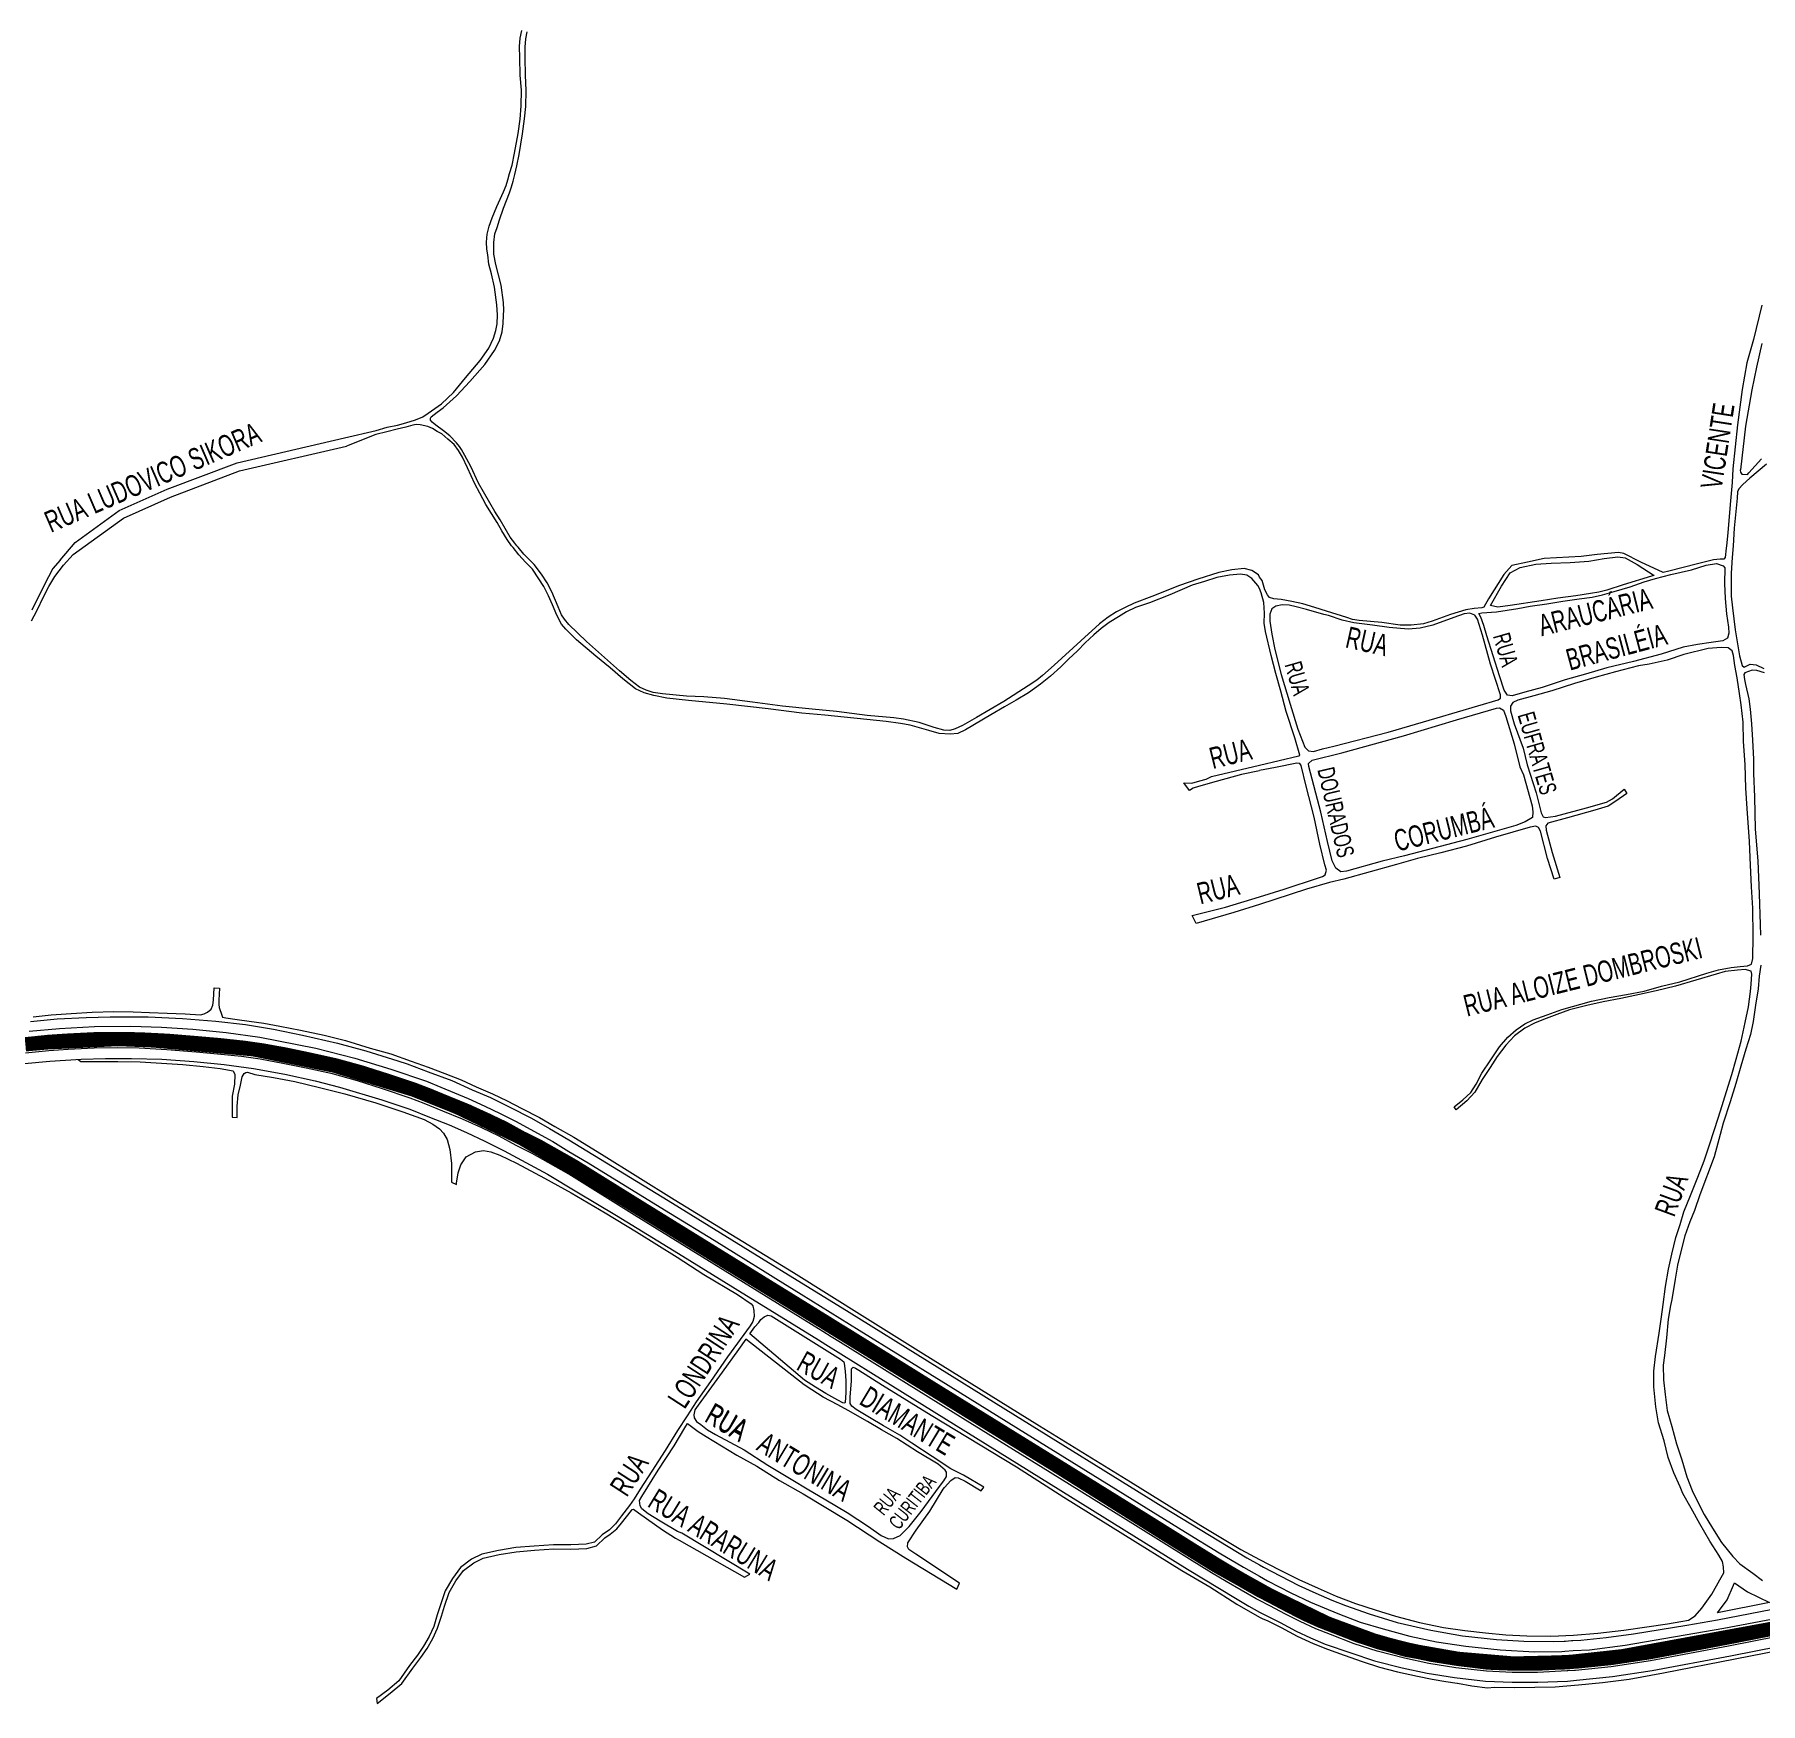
# Model space of a CAD drawing. Header units: millimetres. Extents: x 617885 to 663705, y 7172943 to 7234736.
# Drawn here: x 658544 to 659750, y 7185991 to 7187157 of the extents above; entities that cross this region are included whole.
import ezdxf

# ---------------------------------------------------------------- set-up
doc = ezdxf.new("R2010")
doc.units = ezdxf.units.MM
doc.layers.add('BAIRROS', color=12, linetype='Continuous')
doc.layers.add('TOP_VIAS 10.000', color=7, linetype='Continuous', lineweight=9)
doc.layers.add('VIAS', color=7, linetype='Continuous', lineweight=5)
doc.styles.add('LDUP', font='LDUP.SHX')

msp = doc.modelspace()

# ---------------------------------------------------------------- linework, layer by layer
at = {"layer": 'BAIRROS', "lineweight": 40, "ltscale": 0.3, "const_width": 10}
for points in [[(659760.9, 7186044), (659653.6, 7186024.3), (659615, 7186020.1), (659577.4, 7186019.2), (659538.6, 7186022.5), (659502.6, 7186028.8), (659479.8, 7186035.3), (659447.4, 7186047.2), (659406.9, 7186066.9), (659369.6, 7186087.7), (659335.4, 7186108.9), (659257.4, 7186158), (659176.7, 7186207.9), (659098, 7186256.3), (659021.2, 7186303.5), (658927.6, 7186361.1), (658883.9, 7186386.5), (658839, 7186408.1), (658809, 7186420.1), (658753.5, 7186436.9), (658696.5, 7186448.4), (658627.1, 7186454.5), (658602.5, 7186455.5), (658553.4, 7186453.2), (658537.5, 7186451.8)], [(659795.8, 7186050.9), (659727.3, 7186037.5), (659672.9, 7186027.2), (659645.6, 7186023.1), (659621.2, 7186020.6), (659620.3, 7186020.6), (659616.1, 7186020.3), (659615.5, 7186020.3), (659594.7, 7186019.2), (659577.4, 7186019.2), (659559.7, 7186019.9), (659538.6, 7186022.5), (659520.1, 7186025.4), (659503.2, 7186029), (659484.4, 7186033.8), (659468.8, 7186038.9), (659452.4, 7186045.3), (659442.4, 7186049.2), (659431.6, 7186054.1), (659421.5, 7186059.3), (659410.5, 7186065.1), (659403.4, 7186068.8), (659401.2, 7186069.9), (659390.8, 7186075.8), (659380.3, 7186081.9), (659370.2, 7186087.9), (659354.8, 7186097.4), (659317.2, 7186120.9), (659257.4, 7186158), (659196.5, 7186195.6), (659156.9, 7186220.2), (659111, 7186248.8), (659104.4, 7186252.8), (659098.5, 7186256.5), (658966.9, 7186337.8), (658920.9, 7186366.4), (658906.3, 7186374.7), (658895.1, 7186381), (658883.9, 7186386.5), (658871.8, 7186393.2), (658859.6, 7186399), (658846, 7186405.2), (658832, 7186410.9), (658818.9, 7186416.3), (658809, 7186420.1), (658789.5, 7186426.6), (658771.9, 7186432.2), (658754.1, 7186437.1), (658735.5, 7186441.2), (658719.3, 7186444.6), (658703.2, 7186447.5), (658689.8, 7186449.4), (658673, 7186451.2), (658657.9, 7186452.5), (658637.4, 7186454.2), (658617.9, 7186455.2), (658602.5, 7186455.5), (658585.9, 7186455.3), (658567.7, 7186454.4), (658554, 7186453.5), (658537.5, 7186451.8)]]:
    msp.add_lwpolyline(points, dxfattribs=at)
at = {"layer": 'VIAS', "color": 253, "flags": 128}
for points in [[(658760.6, 7186875.5), (658782.6, 7186880.6), (658790.3, 7186882.8), (658797.6, 7186884.4), (658803.4, 7186886), (658810.2, 7186888), (658815.3, 7186890.2), (658819.1, 7186892.6), (658828.2, 7186899.2), (658836.6, 7186907.2), (658845.2, 7186917.3), (658855.3, 7186929.5), (658861.3, 7186938.2), (658864.6, 7186945), (658866.2, 7186950.4), (658867.3, 7186955.2), (658867.5, 7186961.5), (658867, 7186968.3), (658865.4, 7186980.6), (658863.2, 7186990), (658861.5, 7186996.8), (658860.6, 7187003.3), (658860.1, 7187007.2), (658859.8, 7187012.2), (658860.3, 7187017.8), (658861.6, 7187023.3), (658863.7, 7187029.1), (658867, 7187037.1), (658871.6, 7187047.3), (658873.4, 7187051.7), (658874.6, 7187055.6), (658875.8, 7187060), (658877.6, 7187065.9), (658879.3, 7187074.3), (658882, 7187088.1), (658883.4, 7187098.1), (658883.9, 7187107.3), (658884.2, 7187118.3), (658883.4, 7187128.9), (658883, 7187140.9), (658882.9, 7187148.8), (658883.4, 7187154.7), (658884.4, 7187160)], [(659751, 7186941.4), (659747.2, 7186924.8), (659744, 7186908.9), (659739.7, 7186883.7), (659736, 7186853.2), (659735.9, 7186852.8), (659736, 7186851.4), (659737.1, 7186850), (659740.9, 7186849.9), (659741.9, 7186850.9), (659750.9, 7186860.9)], [(659400, 7186646.8), (659427.4, 7186653.3), (659428.1, 7186653.7), (659424.6, 7186665.8), (659418.5, 7186684.2), (659414.8, 7186698.4), (659411.3, 7186710.9), (659408.2, 7186723.5), (659404.2, 7186740.2), (659403.3, 7186745.9), (659403.5, 7186753), (659403.1, 7186760.4), (659401.2, 7186767.2), (659400, 7186770.1), (659398.8, 7186772.4), (659394.7, 7186777.3), (659391.1, 7186779.6), (659386.6, 7186780.3), (659379.1, 7186779.6), (659370.1, 7186777.9), (659361.5, 7186775.1), (659353, 7186772.5), (659337.3, 7186765.8), (659323, 7186760.1), (659313.3, 7186757), (659307.1, 7186754), (659301.4, 7186750.5), (659294.8, 7186746.4), (659289.3, 7186742.3), (659284.2, 7186737.8), (659278.2, 7186732.2), (659272.8, 7186726.6), (659266.6, 7186720.8), (659261.1, 7186715.5), (659253.9, 7186709), (659246.9, 7186703.3), (659238.6, 7186697.3), (659229.9, 7186692.3), (659221.7, 7186687.5), (659212.3, 7186681.9), (659194.5, 7186671.5), (659189.2, 7186669), (659183.7, 7186668.4), (659176.1, 7186669), (659168.9, 7186671), (659160.8, 7186673.4), (659155.8, 7186674.8), (659149.1, 7186676), (659139.1, 7186677.3), (659096.2, 7186681.8), (659080.2, 7186683.2), (659056.6, 7186686.1), (659027.8, 7186689.5), (659000.9, 7186692), (658985.8, 7186693.6), (658976.8, 7186695.5), (658969.9, 7186697.4), (658963.9, 7186700.2), (658955.1, 7186707.2), (658946.1, 7186714.7), (658936.1, 7186723), (658922.7, 7186734.4), (658915.1, 7186741.8), (658912.2, 7186745.4), (658908.9, 7186751.5), (658905.9, 7186758.9), (658903.1, 7186765.2), (658899.8, 7186771.7), (658896.3, 7186777), (658891.8, 7186783.6), (658887.1, 7186788.7), (658882.4, 7186793.7), (658878.5, 7186798.8), (658877.3, 7186800.1), (658874.1, 7186804.5), (658870.5, 7186810.4), (658867.3, 7186816.4), (658863.2, 7186822.6), (658859.4, 7186828.9), (658855.2, 7186836.8), (658851.7, 7186843.3), (658846.4, 7186854.4), (658842.9, 7186861.9), (658840.3, 7186866.5), (658837.1, 7186870.8), (658832.7, 7186874.6), (658828.5, 7186878.2), (658825.3, 7186880), (658822.1, 7186881.9), (658818.7, 7186883.4), (658813.4, 7186884.5), (658810.6, 7186884.7), (658808.2, 7186884.2), (658803.3, 7186883), (658797.3, 7186881.5), (658790.2, 7186879.7), (658782.4, 7186877.7), (658762, 7186869.7)], [(659754.3, 7186857), (659742.6, 7186847.2), (659737.8, 7186842.8), (659735, 7186839.9), (659734, 7186837.8), (659733.7, 7186833.4), (659731.6, 7186812.4), (659730.9, 7186800), (659730.4, 7186791.8), (659729.6, 7186780.9), (659729.5, 7186772.6), (659729.6, 7186764.8), (659730.5, 7186756.6), (659732.5, 7186741.3), (659735.3, 7186723.2), (659737.2, 7186716.5), (659738.7, 7186715.3), (659742.9, 7186717.4), (659747, 7186716.8), (659752.5, 7186714.3)], [(658541.8, 7186747.6), (658545.6, 7186754.6), (658550.4, 7186764.8), (658553.8, 7186771.6), (658558.2, 7186778.6), (658564.2, 7186786.4), (658570.8, 7186793.9)], [(658561.9, 7186789.9), (658556.8, 7186784.1), (658553.6, 7186778.3), (658545.3, 7186761.9), (658542, 7186755)], [(658543, 7186471.1), (658555.5, 7186472.3), (658569.5, 7186473.4), (658584.2, 7186474.2), (658599.4, 7186474.6), (658612.8, 7186474.5), (658624.3, 7186474.1), (658636.7, 7186473.5), (658649.2, 7186473), (658659.9, 7186472.4), (658662.5, 7186473), (658664.7, 7186474.2), (658667.3, 7186476.3), (658668.5, 7186479.2), (658668.9, 7186482.7), (658669.4, 7186491.2), (658673.1, 7186491.1), (658672.8, 7186482.7), (658672.6, 7186479.5), (658673, 7186477.5), (658674.7, 7186472.2), (658675.2, 7186470.8), (658677.7, 7186470.4), (658685.4, 7186469.1), (658694, 7186468), (658704.1, 7186466.5), (658715.3, 7186464.5), (658729.8, 7186461.7), (658746.2, 7186458.1), (658761.3, 7186454.5), (658778.4, 7186449.2), (658792.8, 7186445.1), (658807.2, 7186440), (658819, 7186435.9), (658830.7, 7186431.5), (658842.1, 7186427), (658852.6, 7186422.2), (658864, 7186417.2), (658874.3, 7186412.2), (658884.4, 7186407), (658896.8, 7186400.7), (658907.6, 7186394.4), (658920.7, 7186386.9), (658940.1, 7186375.1), (658991, 7186343.5), (659074.4, 7186292.5), (659124.2, 7186261.2), (659163.3, 7186236.7), (659246.2, 7186185.3), (659309.9, 7186146.1), (659358.9, 7186115.7), (659387, 7186099), (659399.9, 7186091.9), (659400, 7186091.9), (659413.5, 7186084.9), (659427.5, 7186078), (659440.9, 7186071.8), (659453.6, 7186066.2), (659467, 7186061.1), (659480.8, 7186056.7), (659494.9, 7186052.3), (659511.9, 7186047.9), (659528.6, 7186044.5), (659543.4, 7186042.3), (659557.9, 7186040.6), (659572.2, 7186039.2), (659586.7, 7186038.5), (659603.5, 7186038.3), (659619.4, 7186039.1), (659636.5, 7186040.4), (659654.5, 7186042.5), (659670.6, 7186044.8), (659685, 7186047), (659694.4, 7186048.6), (659699.8, 7186049.5), (659704.4, 7186052.6), (659709.2, 7186057.8), (659716.1, 7186067.6), (659721.7, 7186077.6), (659724.4, 7186082.7), (659724.3, 7186086.7), (659723.5, 7186090.6), (659720.9, 7186095), (659714.6, 7186104.6), (659707.7, 7186116.9), (659701.7, 7186127.7), (659695.9, 7186137.9), (659694, 7186142.6), (659689.5, 7186152.4), (659685.5, 7186163.2), (659682.7, 7186174.8), (659678.7, 7186187.3), (659676.9, 7186198.6), (659675.5, 7186212.6), (659675.6, 7186223.4), (659676.7, 7186233.8), (659679.2, 7186250), (659681, 7186261.4), (659682.1, 7186270), (659683.7, 7186282.7), (659685.8, 7186294.7), (659688.1, 7186305.1), (659690.9, 7186316.8), (659693.9, 7186326), (659696.6, 7186334.8), (659701.1, 7186346.1), (659706.3, 7186358.9), (659710.8, 7186370.4), (659713.9, 7186380.2), (659718.2, 7186392.9), (659722.1, 7186405.3), (659726.3, 7186418.9), (659730, 7186430.6), (659733.2, 7186441.5), (659736.6, 7186454), (659739.3, 7186467.1), (659741.8, 7186477.9), (659743.2, 7186488.7), (659743.5, 7186493.8), (659744.1, 7186500.7), (659743.5, 7186502.9), (659739.3, 7186504.1), (659734.1, 7186503.7), (659725.5, 7186502.7), (659719, 7186500.8), (659705, 7186496.6), (659690.8, 7186492.3), (659677.2, 7186489.1), (659665.5, 7186486.7), (659652.4, 7186483.7), (659640.1, 7186481.4), (659628.8, 7186478.8), (659616.6, 7186475.8), (659607.7, 7186472.7), (659600.2, 7186469.9), (659592.6, 7186466.8), (659585.3, 7186463.1), (659578.1, 7186457.8), (659572.1, 7186451.2), (659566, 7186443.3), (659561.2, 7186435.7), (659555.5, 7186427.3), (659550.5, 7186418.4), (659544.9, 7186412.4), (659537.5, 7186406.1), (659535.9, 7186408.2), (659542, 7186412.9), (659547.7, 7186418.2), (659551.5, 7186424), (659555.4, 7186431.7), (659561.6, 7186441), (659567.8, 7186450.1), (659573.5, 7186456.9), (659579.4, 7186462), (659585.4, 7186466.2), (659591.2, 7186468.8), (659600.9, 7186472.4), (659611.3, 7186476.2), (659631.9, 7186481.9), (659644.4, 7186484.4), (659656.4, 7186486.6), (659668.9, 7186489), (659680.8, 7186492.5), (659693.8, 7186495.5), (659712.6, 7186501.6), (659720.7, 7186503.8), (659729.5, 7186505.5), (659735.8, 7186506.2), (659741, 7186506.6), (659743.9, 7186507.7), (659744.8, 7186511.7), (659745, 7186527.4), (659744.7, 7186546.9), (659743.7, 7186561.7), (659743.2, 7186577), (659742.5, 7186593.4), (659740.8, 7186616.5), (659739.9, 7186630.8), (659739.3, 7186647.3), (659738.2, 7186663.3), (659738, 7186676.8), (659736.6, 7186688.9), (659735.5, 7186696.8), (659733.8, 7186707.8), (659732.2, 7186716.5), (659731.3, 7186723.4), (659730.4, 7186726.6), (659727.5, 7186728.8), (659722.5, 7186729.1), (659713.5, 7186728.2), (659696.4, 7186724.2), (659684.9, 7186720.1), (659672.3, 7186717.4), (659664.8, 7186716.1), (659648.8, 7186712.1), (659635.3, 7186708.3), (659620.2, 7186703.9), (659604.2, 7186698.7), (659591.7, 7186695.2), (659580.6, 7186692.2), (659576.9, 7186690.5), (659575.3, 7186688.1), (659575.3, 7186684.8), (659577.9, 7186675.6), (659584.2, 7186658.6), (659587.1, 7186647.1), (659593.3, 7186627.4), (659596.9, 7186613.5), (659598.2, 7186610.8), (659599.9, 7186610.2), (659606.8, 7186611.1), (659628.4, 7186616.9), (659642.4, 7186621), (659646.7, 7186623.3), (659654.8, 7186630), (659656.7, 7186627), (659648.9, 7186621.7), (659643.6, 7186618.2), (659634.3, 7186615.3), (659615.1, 7186610.1), (659601.4, 7186606.2), (659600.1, 7186604.3), (659600.4, 7186601.3), (659604.6, 7186585.7), (659609.8, 7186568.3), (659605.8, 7186567.2), (659601.3, 7186581.7), (659596.3, 7186600.7), (659595, 7186603.2), (659593.1, 7186604.1), (659589.1, 7186603.5), (659564.9, 7186596.5), (659544.7, 7186590.3), (659526.7, 7186585.5), (659510.4, 7186581.5), (659495.6, 7186577.3), (659458.9, 7186567.2), (659448.9, 7186564.8), (659432.8, 7186560.1), (659410.7, 7186552.9), (659400, 7186549.5), (659382, 7186543.9), (659355.8, 7186536.1), (659352.9, 7186541.7), (659376.2, 7186547.5), (659400, 7186554.8), (659417.3, 7186560.2), (659441.3, 7186568.2), (659443.9, 7186569.1), (659445.9, 7186570.3), (659446.8, 7186573.4), (659445.7, 7186577.2), (659442.2, 7186591.7), (659438.1, 7186610.5), (659432.6, 7186632.2), (659429.2, 7186646.6), (659428.2, 7186647.9), (659426.1, 7186648.3), (659411.1, 7186645.2), (659400, 7186643)], [(659753, 7186711.2), (659747.6, 7186713), (659744.3, 7186713.2), (659739.2, 7186711.3), (659738.5, 7186710.1), (659738.8, 7186706.6), (659739.6, 7186703.2), (659741.9, 7186693.1), (659742.8, 7186685.8), (659743.8, 7186675.6), (659744.4, 7186664.3), (659745.1, 7186651.1), (659745.2, 7186640.9), (659745.8, 7186624.7), (659746.4, 7186602), (659748.2, 7186579.9), (659749.2, 7186556.9), (659749.8, 7186535.5), (659750.2, 7186528.1)], [(659400, 7186642.9), (659387.5, 7186640.3), (659369.7, 7186635.4), (659357.3, 7186632), (659353.5, 7186630.7), (659351.1, 7186629.2), (659347, 7186634.5), (659352.7, 7186634.3), (659358.3, 7186635.8), (659362.7, 7186637), (659366.5, 7186638.8), (659383.1, 7186642.9), (659400, 7186646.8)], [(659750.3, 7186507.1), (659749.2, 7186499.4), (659748.4, 7186490.5), (659746.7, 7186479.2), (659744.9, 7186467.7), (659743, 7186458.6), (659739.9, 7186448.5), (659736.3, 7186436.5), (659732.9, 7186424.4), (659728.8, 7186411.7), (659724, 7186396.7), (659721.8, 7186388.9), (659717.7, 7186373.1), (659707.8, 7186346.6), (659703.9, 7186335.7), (659700.6, 7186327.9), (659697.3, 7186318.1), (659694.6, 7186308), (659692.2, 7186297.4), (659690.5, 7186287.8), (659688.1, 7186273.6), (659687.3, 7186269.4), (659685.5, 7186259.9), (659684.4, 7186246.8), (659682.9, 7186234.4), (659682.1, 7186227.7), (659682.2, 7186217.4), (659683.4, 7186207.2), (659684.8, 7186196.1), (659688.1, 7186184.8), (659691.4, 7186172.8), (659695, 7186161.5), (659698.6, 7186149.6), (659702.4, 7186140.1), (659706.8, 7186131), (659710.7, 7186123.3), (659716.5, 7186113.7), (659722.8, 7186103.7), (659730.7, 7186094), (659735.7, 7186088.9), (659744.8, 7186082.3), (659751.6, 7186077.2)], [(658541.1, 7186467.8), (658559.8, 7186469.5), (658579.9, 7186470.5), (658596.8, 7186471.1), (658623.4, 7186471), (658647.2, 7186469.8), (658670.5, 7186467.9), (658691.4, 7186465.6), (658710.8, 7186462.3), (658731.2, 7186458.1), (658755.7, 7186452.6), (658775.4, 7186447.2), (658797.9, 7186440.2), (658804.3, 7186438.2), (658819.1, 7186432.6), (658835.5, 7186426.4), (658849.7, 7186420.1), (658862.5, 7186414.7), (658876, 7186408), (658891.1, 7186400.1), (658903.8, 7186392.9), (658917.2, 7186385.1), (658986.8, 7186342.6), (659059.9, 7186297.4), (659065.9, 7186293.8), (659113.2, 7186264.6), (659222.6, 7186196.8), (659332.5, 7186128.6), (659391.2, 7186093.1), (659400, 7186088.1), (659402.7, 7186086.6), (659414.3, 7186080.4), (659427.5, 7186073.7), (659439.3, 7186068.3), (659450.5, 7186063.4), (659460.1, 7186059.8), (659476.7, 7186053.9), (659496.1, 7186048), (659519.6, 7186042.6), (659541.9, 7186038.5), (659565.7, 7186036), (659584.7, 7186034.8), (659605.2, 7186034.6), (659612.8, 7186034.8), (659613.8, 7186034.9), (659618.1, 7186035.3), (659619, 7186035.4), (659624.5, 7186035.6), (659642.2, 7186037.3), (659661.4, 7186039.9), (659698.6, 7186046.1), (659720, 7186049.7), (659849.9, 7186074.8)], [(658540.2, 7186460.9), (658561.4, 7186462.9), (658585.7, 7186464.2), (658611.2, 7186464.4), (658632.7, 7186463.7), (658654.5, 7186462.4), (658677.8, 7186460.1), (658701.3, 7186456.7), (658740.4, 7186449.1), (658767.8, 7186442.2), (658793, 7186434.4), (658817.9, 7186426), (658827.8, 7186421.9), (658837.5, 7186417.9), (658846.9, 7186413.9), (658858.5, 7186408.6), (658869.2, 7186403.5), (658880.4, 7186397.8), (658895.5, 7186389.7), (658906.1, 7186383.8), (658917.4, 7186377), (658930.8, 7186369), (658947.8, 7186358.5), (658988.3, 7186333.6), (659018.8, 7186315), (659056.3, 7186291.8), (659062, 7186288.3), (659079.6, 7186277.2), (659120.2, 7186252.1), (659177.6, 7186216.7), (659236.4, 7186180.2), (659348.2, 7186110.9), (659371.8, 7186096.5), (659388.8, 7186086.5), (659400, 7186080.2), (659405.6, 7186077), (659421.9, 7186068.7), (659435.6, 7186062.1), (659454.8, 7186054.2), (659470.4, 7186048.2), (659486.4, 7186043.5), (659505.1, 7186038.4), (659523.6, 7186034.5), (659544.1, 7186031.3), (659568.2, 7186028.7), (659592.2, 7186027.5), (659611.2, 7186027.7), (659613.4, 7186027.8), (659619.2, 7186028.3), (659630.5, 7186028.9), (659655.5, 7186032), (659724.4, 7186043.9), (659766.5, 7186051.9)], [(659796.3, 7186044.8), (659727.8, 7186031.4), (659673.3, 7186021.1), (659645.8, 7186016.9), (659620.9, 7186014.4), (659620, 7186014.4), (659615.5, 7186014.1), (659614.9, 7186014.1), (659594.3, 7186013), (659576.6, 7186013), (659558.6, 7186013.8), (659537.2, 7186016.3), (659518.4, 7186019.3), (659501.3, 7186023), (659482.2, 7186027.8), (659466.2, 7186033), (659449.6, 7186039.5), (659439.4, 7186043.5), (659428.4, 7186048.5), (659418.2, 7186053.8), (659407.1, 7186059.6), (659400, 7186063.3), (659397.7, 7186064.5), (659387.2, 7186070.4), (659376.7, 7186076.5), (659366.5, 7186082.6), (659351.1, 7186092.1), (659313.4, 7186115.6), (659253.7, 7186152.7), (659192.7, 7186190.3), (659153.2, 7186214.9), (659107.2, 7186243.5), (659100.7, 7186247.5), (659094.8, 7186251.2), (658963.2, 7186332.5), (658917.2, 7186361), (658902.8, 7186369.3), (658891.7, 7186375.5), (658880.5, 7186381), (658868.5, 7186387.6), (658856.4, 7186393.4), (658843.1, 7186399.5), (658829.2, 7186405.2), (658816.2, 7186410.5), (658806.4, 7186414.2), (658787, 7186420.7), (658769.6, 7186426.2), (658752.1, 7186431.1), (658733.7, 7186435.1), (658717.5, 7186438.5), (658701.7, 7186441.4), (658688.5, 7186443.2), (658671.8, 7186445), (658656.8, 7186446.3), (658636.4, 7186448), (658617.1, 7186449), (658601.9, 7186449.3), (658585.5, 7186449.1), (658567.5, 7186448.2), (658553.9, 7186447.3), (658537.6, 7186445.6)], [(658537, 7186438.3), (658554.7, 7186440.1), (658576.5, 7186441.5), (658593.6, 7186441.9), (658611.7, 7186441.8), (658632.8, 7186441.4), (658655.3, 7186439.8), (658676.4, 7186437.6), (658697, 7186434.8), (658718.8, 7186430.9), (658740.1, 7186426.3), (658757.1, 7186421.9), (658786.7, 7186413.1), (658806.2, 7186406.5), (658820, 7186401), (658833.6, 7186395.5), (658845.9, 7186390.2), (658858.5, 7186384.2), (658872.1, 7186377.3), (658887.2, 7186369.3), (658902.3, 7186361.1), (658922.8, 7186348.8), (658950.7, 7186332.2), (658994, 7186305.6), (659033.6, 7186281.3), (659091.7, 7186245.3), (659096.8, 7186242.1), (659128.3, 7186222.6), (659349.7, 7186085.2), (659383.1, 7186065), (659392.6, 7186059.3), (659400, 7186055.2), (659404.1, 7186052.9), (659414.3, 7186047.8), (659425.6, 7186041.9), (659435.7, 7186037.2), (659445.9, 7186032.8), (659463.8, 7186026.6), (659480.3, 7186021.2), (659499.7, 7186016.3), (659517.1, 7186012.5), (659536.3, 7186009.5), (659558, 7186007), (659576.5, 7186006.2), (659594.4, 7186006.2), (659615.1, 7186007), (659621.5, 7186007.5), (659646.6, 7186010.2), (659674.4, 7186014.4), (659729.1, 7186024.7), (659797.6, 7186038.1)], [(658574.3, 7186441.3), (658576.3, 7186439.9), (658585.4, 7186439.7), (658602.1, 7186439.9), (658617.8, 7186439.5), (658632.7, 7186438.6), (658647.5, 7186437.6), (658661.7, 7186436.4), (658673.7, 7186435), (658682.7, 7186433.3), (658683.9, 7186430.6), (658683.7, 7186423.9), (658682, 7186415.6)], [(658682, 7186415.6), (658682, 7186401), (658685.6, 7186400.7), (658685.6, 7186401.1), (658685.6, 7186408.5), (658686.3, 7186416.5), (658687.9, 7186423.3), (658688.9, 7186429), (658690.5, 7186431.5), (658691.5, 7186432.1), (658692.7, 7186432.3), (658697.8, 7186430.8), (658710.8, 7186428.7), (658725.8, 7186425.8), (658743, 7186421.7), (658760.7, 7186417.2), (658782.4, 7186410.8), (658801.2, 7186404.6), (658816.2, 7186399.2), (658822.3, 7186396.1), (658826.9, 7186392.7), (658829.6, 7186389.8), (658832.2, 7186385.2), (658834.2, 7186378.2), (658835.4, 7186368.5), (658835.4, 7186359.7), (658835.2, 7186355.4), (658838.9, 7186353.9), (658838.9, 7186354.8), (658839.9, 7186361.9), (658841.8, 7186367.6), (658845.6, 7186373.1), (658852.1, 7186376.7), (658857.7, 7186377.6), (658862.9, 7186376.7), (658869, 7186374.4), (658880.7, 7186368.7), (658900.4, 7186358.3), (658919, 7186348), (658942.6, 7186334), (658964.6, 7186320.7), (658993, 7186303.2), (659011.6, 7186291.1), (659035.2, 7186277.1), (659044.7, 7186270.4), (659046, 7186269), (659046.7, 7186265.8), (659046.9, 7186261.7), (659045.9, 7186258.2), (659044, 7186255.2), (659028.1, 7186233.4), (659016.4, 7186216.3), (659006.3, 7186202.1), (659000, 7186192.2), (658993.3, 7186181.9), (658984.6, 7186168), (658975.4, 7186153.6), (658967.1, 7186141), (658963, 7186134.2), (658959.7, 7186129.7), (658954.1, 7186122.4), (658949.8, 7186116.7), (658945.7, 7186112.7), (658940.6, 7186109.1), (658935.2, 7186104), (658929.4, 7186102.6), (658918.7, 7186102.1), (658906.7, 7186102.2), (658893, 7186101.3), (658880.2, 7186100.2), (658868.1, 7186098.2), (658856.5, 7186095.7), (658849.3, 7186092.1), (658841.7, 7186086.2), (658836, 7186078.7), (658830.9, 7186070.1), (658827.5, 7186060.3), (658825.4, 7186053.2), (658822.9, 7186045.1), (658819.6, 7186038.1), (658815.7, 7186031.3), (658811.5, 7186025.1), (658806, 7186017.8), (658798.5, 7186007.2), (658790.7, 7186000.7), (658783, 7185994.8), (658783.3, 7185991.3), (658792.5, 7185998.5), (658800.7, 7186005.2), (658808.3, 7186016.1), (658813.9, 7186023.4), (658818.2, 7186029.8), (658822.2, 7186036.7), (658825.6, 7186044)], [(659043.7, 7186249.6), (659047.3, 7186254.4), (659050.1, 7186257.5), (659050.5, 7186258.2), (659051.5, 7186259.5), (659053.8, 7186261.5), (659056.4, 7186262.5), (659058.8, 7186262.2), (659107.2, 7186231.9), (659109.5, 7186230.1), (659109.6, 7186229), (659110.4, 7186223.3), (659110.8, 7186216.9), (659110.8, 7186208.5), (659110.5, 7186201.6), (659110.1, 7186201.1), (659108.9, 7186201.3), (659105.2, 7186203.1), (659096.9, 7186207.8), (659089.7, 7186212.3), (659081.9, 7186217.1), (659043.7, 7186249.6)], [(658825.6, 7186044), (658828.2, 7186052.4), (658830.3, 7186059.4), (658833.6, 7186068.9), (658838.4, 7186077.1), (658843.7, 7186084.2), (658850.8, 7186089.6), (658857.4, 7186092.9), (658868.6, 7186095.4), (658880.6, 7186097.3), (658893.2, 7186098.4), (658906.8, 7186099.3), (658918.7, 7186099.2), (658929.9, 7186099.7), (658936.7, 7186101.4), (658942.4, 7186107), (658946.3, 7186109.6), (658950.9, 7186113.3), (658954, 7186117.3), (658961, 7186126.2), (658961.6, 7186126.9), (658962.4, 7186127), (658966.1, 7186124.5), (658982.7, 7186112.6), (658991.8, 7186106.7), (658994.3, 7186105.5), (659040, 7186079.5), (659043.8, 7186081.6), (658996.2, 7186110.3), (658993.3, 7186111.5), (658981.2, 7186118.7), (658972.8, 7186123.8), (658968.4, 7186127.3), (658967.1, 7186129.5), (658966.7, 7186133.2), (658968.3, 7186136), (658979.8, 7186154.2), (658990.9, 7186171.2), (658998.3, 7186183.9), (659000.3, 7186186.8), (659007.8, 7186181.3), (659013.3, 7186177.8), (659018.7, 7186174.6), (659034.7, 7186164.9), (659048.6, 7186157.2), (659064.6, 7186147), (659081.1, 7186137.7), (659111.6, 7186119.4), (659134.6, 7186104.2), (659152.8, 7186092.8), (659188.4, 7186071.2), (659190.4, 7186075.4), (659159.9, 7186095.7), (659155, 7186098.9), (659153.9, 7186100.7), (659154.3, 7186103.6), (659160.1, 7186112.5), (659169.5, 7186125.6), (659178.9, 7186141), (659179.9, 7186142.3), (659184.3, 7186147.2), (659187.3, 7186149.1), (659189.4, 7186148.9), (659194.2, 7186146.6), (659205.4, 7186139.9), (659207.3, 7186142.5), (659193.1, 7186150.8), (659184.2, 7186155.3), (659171.1, 7186163.9), (659156.9, 7186173.2), (659148.7, 7186178.7), (659137.1, 7186185.2), (659127.4, 7186191.1), (659118, 7186196.8), (659115.1, 7186199), (659114, 7186200.9), (659114, 7186205.2), (659114.8, 7186216.8), (659114.8, 7186223), (659114.9, 7186225.1), (659115.9, 7186226.2), (659117.6, 7186225.6), (659120, 7186224.1), (659136.6, 7186213.7), (659170.5, 7186192.8), (659230.1, 7186156.6), (659263.3, 7186135.5), (659345.7, 7186084.3), (659365.2, 7186072.8), (659384.1, 7186060.7), (659400, 7186051.6), (659402.3, 7186050.5), (659405.3, 7186049.2), (659409.1, 7186047.4), (659415, 7186044.5), (659426.4, 7186038.3), (659437.4, 7186033.3), (659447.5, 7186029.3), (659459.2, 7186025.1), (659471.7, 7186020.6), (659483.9, 7186016.8), (659496.5, 7186013.5), (659510.5, 7186010.3), (659520.7, 7186008.3), (659530.2, 7186006.6), (659538.2, 7186005.5)]]:
    msp.add_lwpolyline(points, dxfattribs=at)
at = {"layer": 'VIAS', "color": 253}
for points in [[(659751, 7186968.2), (659745.1, 7186944.1), (659740.6, 7186927.9), (659737.3, 7186909.2), (659734.1, 7186884.5), (659730.8, 7186853.7), (659730.2, 7186844.2), (659728.9, 7186829), (659727.2, 7186809.2), (659726.3, 7186800), (659726.2, 7186798.5), (659725.3, 7186791.8), (659724.4, 7186790.8), (659721.9, 7186790.8), (659717.3, 7186790.3), (659706.1, 7186787.5), (659686, 7186782.4), (659682, 7186781.3), (659666.4, 7186788.6), (659654.5, 7186794.7), (659650.9, 7186795.3), (659635.9, 7186793.9), (659624.7, 7186792.6), (659598.9, 7186791.2), (659587.2, 7186788.6), (659576.3, 7186786.3), (659570.8, 7186780), (659560, 7186763), (659556.7, 7186757.2), (659555.3, 7186756.8), (659549.9, 7186756.2), (659544.2, 7186755.2), (659533.5, 7186752), (659520.6, 7186747.3), (659514.5, 7186745.6), (659505.9, 7186744.6), (659498.2, 7186744.7), (659485.5, 7186746.4), (659469.6, 7186747.9), (659465, 7186748.6), (659461.1, 7186749.9), (659446.7, 7186754.3), (659438.7, 7186756.9), (659430.2, 7186759.4), (659422.6, 7186761.2), (659415.2, 7186762.6), (659410, 7186762.9), (659407, 7186763.9), (659405.5, 7186765.7), (659403.8, 7186769.3), (659401.8, 7186775.7), (659400, 7186778.2), (659399.3, 7186779.7), (659394.7, 7186782.8), (659389.2, 7186784.2), (659380.6, 7186783.3), (659371.5, 7186781.3), (659356.8, 7186776.8), (659344.1, 7186772.2), (659324.7, 7186764.6), (659312.3, 7186760), (659306.1, 7186756.9), (659300, 7186753.9), (659294.2, 7186750.1), (659288.1, 7186745.5), (659275, 7186733.7), (659256.4, 7186716.7), (659248.4, 7186709.5), (659244.3, 7186706.2), (659238.4, 7186702.1), (659221.2, 7186691.3), (659202.3, 7186680.1), (659192.4, 7186674.5), (659187.4, 7186672.2), (659183.5, 7186671), (659179.3, 7186671.2), (659172.6, 7186673.1), (659162.1, 7186676.5), (659151.2, 7186679), (659144.5, 7186679.8), (659125.9, 7186681.6), (659104.4, 7186684.3), (659087.3, 7186685.8), (659066.7, 7186688.1), (659045.7, 7186690.9), (659026.1, 7186693.3), (659011.7, 7186694.5), (658999.6, 7186695.1), (658982.8, 7186696.6), (658976.2, 7186697.6), (658971.4, 7186699.1), (658966.6, 7186701.4), (658960.7, 7186706), (658952.7, 7186712.6), (658940.2, 7186723.9), (658929.7, 7186733.3), (658917.2, 7186745), (658914.2, 7186748.7), (658912.1, 7186751.8), (658909.8, 7186757.5), (658905.4, 7186767.8), (658902.1, 7186774.1), (658898.3, 7186780.2), (658893.1, 7186786.9), (658885.9, 7186794.2), (658881.8, 7186799.2), (658881, 7186800.1), (658879.5, 7186801.9), (658876.4, 7186806), (658872.9, 7186812.1), (658869.3, 7186818.1), (658865.7, 7186824.1), (658862.2, 7186830.1), (658857.6, 7186837.8), (658854.2, 7186843.8), (658848.7, 7186855.5), (658844.6, 7186863.2), (658842.3, 7186867.2), (658840.9, 7186869.4), (658838.9, 7186872), (658834.1, 7186876.8), (658829.7, 7186880.3), (658824.3, 7186884.2), (658821.7, 7186886.4), (658820.7, 7186887.9), (658820.6, 7186889.1), (658821, 7186890.1), (658825.2, 7186893.3), (658829.5, 7186896.5), (658838.9, 7186904.9), (658848.2, 7186914.7), (658858.7, 7186926.8), (658865.3, 7186936.4), (658868.8, 7186943.2), (658870.7, 7186949.6), (658871.4, 7186955.4), (658871.7, 7186961.1), (658871.8, 7186964.6), (658871.6, 7186969.9), (658869.9, 7186982.2), (658866.4, 7186996.5), (658864.8, 7187003.8), (658864.8, 7187012), (658865.6, 7187017.9), (658867.1, 7187022.4), (658868.8, 7187027.7), (658871.7, 7187035.9), (658875.9, 7187046.7), (658877.3, 7187050.8), (658878.5, 7187054.8), (658879.6, 7187059.5), (658880.9, 7187065.5), (658882.6, 7187073.3), (658885, 7187087.8), (658886.4, 7187098.2), (658887.3, 7187107), (658887.5, 7187118.1), (658887, 7187128.7), (658886.9, 7187140.9), (658886.9, 7187148.4), (658887.2, 7187154.2), (658888.2, 7187159.1)], [(658561.9, 7186789.9), (658572.2, 7186802.3), (658603, 7186824.6), (658636.6, 7186839.5), (658685.4, 7186858.1), (658760.6, 7186875.5)], [(658570.8, 7186793.9), (658606.1, 7186819.4), (658638.9, 7186834), (658687.1, 7186852.3), (658762, 7186869.7)], [(659538.3, 7186005.5), (659548.3, 7186003.6), (659559.4, 7186002.3), (659564.3, 7186002.7), (659578.2, 7186002.6), (659592.5, 7186002.7), (659606.6, 7186002.9), (659623, 7186004.3), (659639.7, 7186006), (659658.3, 7186008.3), (659682.3, 7186012.7), (659782.4, 7186032.3)]]:
    msp.add_lwpolyline(points, dxfattribs=at)
at = {"layer": 'VIAS', "color": 253, "flags": 128}
for points in [[(659728, 7186738.9), (659727, 7186735.5), (659723.7, 7186733.7), (659715.6, 7186732.4), (659706.1, 7186731.2), (659696.1, 7186729.3), (659680.7, 7186724.3), (659661.3, 7186719.1), (659642.7, 7186714.7), (659627.8, 7186710.3), (659613.6, 7186706.3), (659597.5, 7186701.1), (659585.4, 7186697.7), (659576.5, 7186695.3), (659573.2, 7186695.7), (659570.9, 7186699.2), (659567.8, 7186709.3), (659563.2, 7186723.1), (659558.8, 7186737.1), (659556.8, 7186744.4), (659554.7, 7186750.1), (659553.2, 7186752.8), (659555.4, 7186753.3), (659565.6, 7186753.9), (659580.5, 7186756.3), (659589.2, 7186757.8), (659600.8, 7186759.5), (659612, 7186761.3), (659623.3, 7186763), (659632.4, 7186764.2), (659639.6, 7186765.8), (659647.9, 7186768.1), (659659.1, 7186771.4), (659668.7, 7186774.9), (659676.8, 7186777.1), (659687.4, 7186779.9), (659701.8, 7186783.3), (659712.1, 7186786.4), (659719.4, 7186787.6), (659724.1, 7186786), (659725.1, 7186784.6), (659725, 7186773.7), (659725.3, 7186763.2), (659726.3, 7186752.4), (659727.7, 7186743.3)], [(659568.3, 7186693.5), (659568.5, 7186695.9), (659561.4, 7186717.3), (659555.9, 7186737.5), (659552.4, 7186748.7), (659550.5, 7186751.6), (659547, 7186753), (659542.9, 7186752.5), (659535.8, 7186749.9), (659521, 7186744.6), (659512.3, 7186742.6), (659503.9, 7186741.9), (659490.6, 7186742.9), (659478.9, 7186744.6), (659465.9, 7186746.3), (659457.7, 7186748.1), (659448.2, 7186751.3), (659444.9, 7186752), (659432.8, 7186755.6), (659425.7, 7186757.4), (659420.7, 7186758.5), (659415.8, 7186758.7), (659411.4, 7186757.9), (659408.5, 7186756.1), (659407.1, 7186752.3), (659407.2, 7186747.3), (659408.5, 7186738.2), (659410.8, 7186727.5), (659415, 7186710.1), (659421.3, 7186689.5), (659426.8, 7186672), (659431.7, 7186659.3), (659434.1, 7186656.8), (659437.6, 7186656.4), (659444, 7186658.1), (659451.9, 7186660), (659490, 7186669.9), (659524.1, 7186679.8), (659566.7, 7186692.4)], [(659567.7, 7186686.9), (659570.4, 7186685.2), (659572.1, 7186680.9), (659578, 7186661.7), (659582, 7186645.6), (659584.4, 7186640), (659590.6, 7186618.5), (659590.9, 7186614.2), (659590.8, 7186610.2), (659585.7, 7186607.1), (659579.2, 7186604.6), (659544.8, 7186594.8), (659520.9, 7186588.6), (659501.4, 7186583.4), (659485.7, 7186579.7), (659460.8, 7186572.8), (659456.9, 7186572.3), (659453.3, 7186574.8), (659450.7, 7186579.9), (659447.4, 7186593.5), (659442.8, 7186614), (659434.4, 7186645.8), (659434.3, 7186648), (659436.8, 7186650.2), (659457.4, 7186655.5), (659500.5, 7186667.4), (659537.7, 7186678.5), (659565.5, 7186686.7)], [(659731.9, 7186075.6), (659741, 7186069.3), (659756.3, 7186061.9), (659720.1, 7186054.7), (659726.7, 7186063.8), (659731.2, 7186073.9)]]:
    msp.add_lwpolyline(points, close=True, dxfattribs=at)
at = {"layer": 'VIAS', "color": 253}
for points in [[(659575.2, 7186758.4), (659566.5, 7186757.2), (659561.3, 7186758.3), (659569.1, 7186771.9), (659575.2, 7186781.2), (659582.1, 7186784.9), (659593, 7186787.1), (659603.8, 7186787.9), (659617.1, 7186788.4), (659630.1, 7186789.3), (659640.8, 7186791.1), (659650.3, 7186792.3), (659655.5, 7186791.7), (659663.8, 7186786.9), (659675.8, 7186779.4), (659673.9, 7186778.8), (659654.2, 7186772.7), (659642.6, 7186769), (659637, 7186767.7), (659631.4, 7186766.8), (659621, 7186765.2), (659608.5, 7186763.5), (659596.9, 7186761.5)], [(659176.4, 7186143), (659179.3, 7186146.8), (659181.3, 7186149.9), (659181.3, 7186152.9), (659180.3, 7186154.4), (659175.3, 7186158.4), (659161, 7186167), (659146.6, 7186176.5), (659135.7, 7186182.5), (659126.1, 7186188.2), (659112.5, 7186195.9), (659105.2, 7186200), (659095.1, 7186205.4), (659087.2, 7186210.5), (659081.7, 7186214), (659041, 7186245.9), (659035.9, 7186238.7), (659024.5, 7186222.7), (659007.8, 7186199.8), (659005.4, 7186196.4), (659004.7, 7186193), (659004.9, 7186190.8), (659006.6, 7186188.2), (659009.5, 7186186.1), (659014.3, 7186182.5), (659019.9, 7186179.3), (659039.9, 7186168.4), (659056.3, 7186157.8), (659073.8, 7186147.3), (659083.9, 7186141.2), (659096.8, 7186133.6), (659111.8, 7186124.8), (659126.7, 7186115), (659135.6, 7186108.6), (659140.7, 7186106.4), (659144.3, 7186106.6), (659148.9, 7186108.7), (659155.1, 7186115), (659163.5, 7186125.5)]]:
    msp.add_lwpolyline(points, close=True, dxfattribs=at)

# ---------------------------------------------------------------- texts
at = {"layer": 'TOP_VIAS 10.000', "color": 251, "style": 'LDUP', "width": 0.69}
for s, height, rotation, p in [('VICENTE', 15, 81.2427, (659722.9, 7186839)), ('RUA LUDOVICO SIKORA', 15, 23.3652, (658555.3, 7186809)), ('ARAUCÁRIA', 15, 14, (659597.2, 7186736.8)), ('BRASILÉIA', 15, 15, (659616.8, 7186712.8)), ('RUA', 15, 347.4525, (659459.3, 7186729.2)), ('RUA', 12, 286.054, (659563, 7186737.1)), ('RUA', 12, 286.054, (659417.4, 7186717.1)), ('EUFRATES', 12, 286.054, (659580.2, 7186681.9)), ('RUA', 15, 14, (659367.3, 7186644)), ('DOURADOS', 12, 283.082, (659440.3, 7186643.7)), ('CORUMBÁ', 15, 14, (659496.2, 7186586.3)), ('RUA', 15, 14, (659358.6, 7186549.5)), ('RUA ALOIZE DOMBROSKI', 15, 14, (659544.9, 7186471.1)), ('RUA', 15, 69.7905, (659689.8, 7186330.5)), ('LONDRINA', 15, 57, (658998.2, 7186196.3)), ('RUA', 15, 331, (659075.5, 7186225)), ('DIAMANTE', 15, 328.9898, (659119.4, 7186200.9)), ('RUA', 15, 331, (659011.4, 7186188.7)), ('RUA', 15, 329, (659011.4, 7186188.7)), ('ANTONINA', 15, 329, (659047.6, 7186168.8)), ('RUA', 15, 57, (658957.8, 7186134.9)), ('RUA ARARUNA', 15, 328.4077, (658971.5, 7186129.3)), ('RUA', 10, 51.0229, (659137.3, 7186122)), ('CURITIBA', 10, 52.0072, (659148, 7186112))]:
    msp.add_text(s, height=height, rotation=rotation, dxfattribs=at).set_placement(p)

doc.saveas('drawing.dxf')
